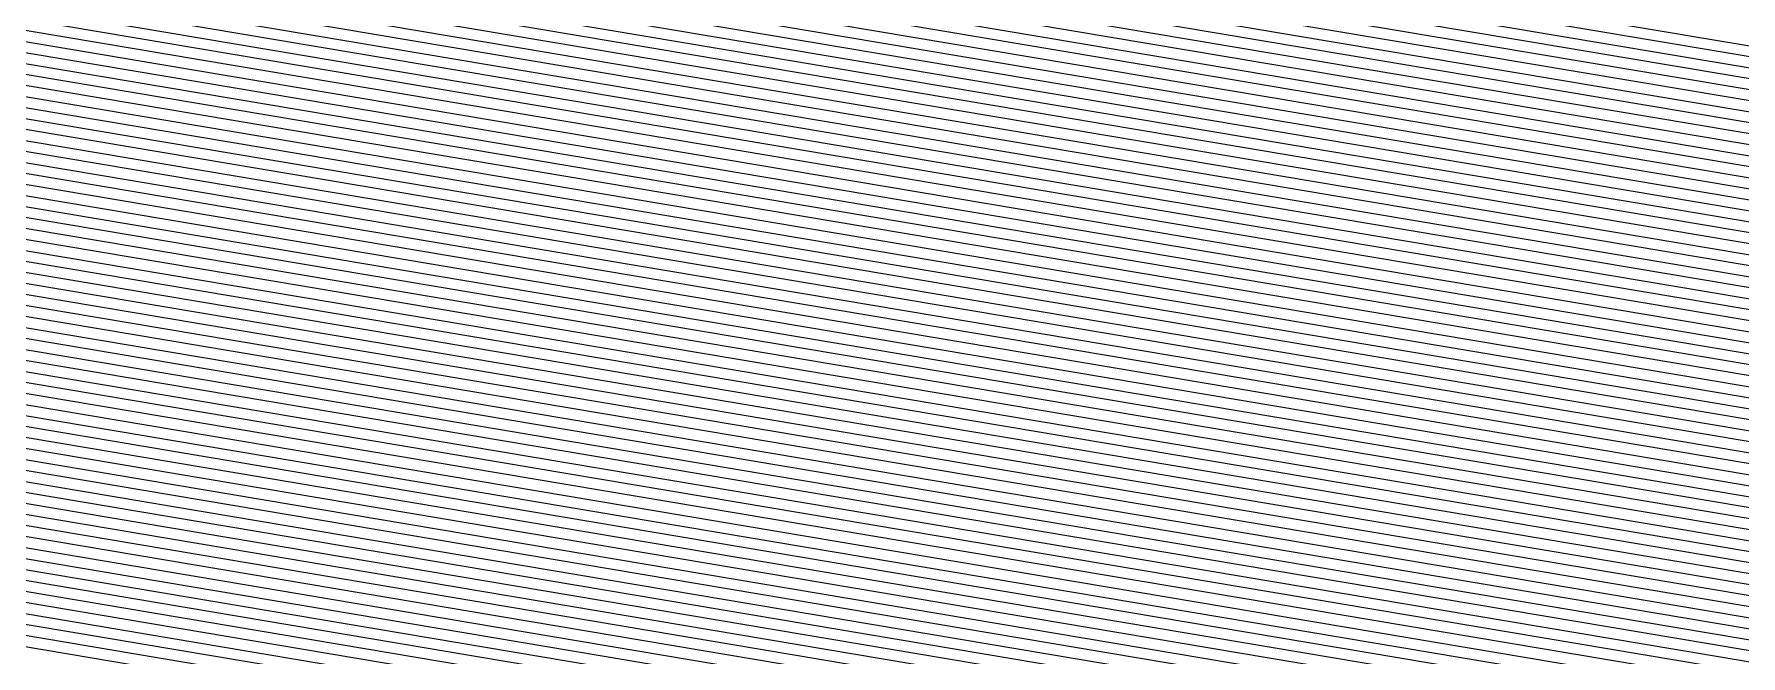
# Model space of a CAD drawing. Extents: x 7084 to 11035, y 13750 to 16729.
# Drawn here: x 9026.22 to 9062.77, y 14683.73 to 14697.03 of the extents above; entities that cross this region are included whole.
import ezdxf

# ---------------------------------------------------------------- set-up
doc = ezdxf.new("R2010")
doc.units = 0
doc.layers.add('Default', color=7, linetype='Continuous')

msp = doc.modelspace()

# ---------------------------------------------------------------- linework, layer by layer
at = {"layer": 'Default'}
for points in [[(8633.441, 15329.387), (8573.702, 15205.643), (8572.718, 15200.391), (8572.061, 15198.422), (8569.928, 15193.99), (8561.394, 15087.314), (8559.588, 15083.211), (8574.523, 14942.399), (8574.523, 14938.624), (8585.191, 14885.286), (8587.16, 14879.378), (8638.364, 14710.83), (8642.139, 14705.414), (8774.417, 14705.414), (8782.295, 14700.162), (8944.443, 14695.895), (8951.992, 14696.388), (9167.478, 14660.118)], [(8637.577, 15326.958), (8579.676, 15207.021), (8578.298, 15199.669), (8577.379, 15196.912), (8574.392, 15190.708), (8566.12, 15087.314), (8563.593, 15081.57), (8578.068, 14945.09), (8578.068, 14939.806), (8588.407, 14888.109), (8591.164, 14879.838), (8640.793, 14716.475), (8646.078, 14708.893), (8774.286, 14708.893), (8785.315, 14701.541), (8942.473, 14697.405), (8953.043, 14698.094), (9161.898, 14662.94)], [(8644.297, 15323.011), (8589.384, 15209.261), (8587.365, 15198.495), (8586.019, 15194.458), (8581.646, 15185.374), (8573.801, 15087.314), (8570.1, 15078.903), (8583.828, 14949.464), (8583.828, 14941.726), (8593.634, 14892.696), (8597.672, 14880.584), (8644.74, 14725.65), (8652.479, 14714.547), (8774.073, 14714.547), (8790.222, 14703.781), (8939.273, 14699.859), (8954.749, 14700.868), (9152.83, 14667.528)], [(8646.365, 15321.796), (8592.371, 15209.951), (8590.155, 15198.134), (8588.678, 15193.703), (8583.878, 15183.733), (8576.164, 15087.314), (8572.102, 15078.083), (8585.601, 14950.81), (8585.601, 14942.317), (8595.243, 14894.108), (8599.674, 14880.814), (8645.955, 14728.472), (8654.448, 14716.287), (8774.007, 14716.287), (8791.732, 14704.47), (8938.288, 14700.614), (8955.275, 14701.721), (9150.04, 14668.939)], [(9198.389, 14676.111), (9181.863, 14683.069), (9164.901, 14683.504), (9144.46, 14671.762), (8956.325, 14703.428), (8936.319, 14702.123), (8794.752, 14705.849), (8773.876, 14719.766), (8658.387, 14719.766), (8648.384, 14734.118), (8603.678, 14881.274), (8598.459, 14896.93), (8589.146, 14943.498), (8589.146, 14953.501), (8576.107, 15076.442), (8580.891, 15087.314), (8588.342, 15180.451), (8593.995, 15192.193), (8595.735, 15197.412), (8598.345, 15211.329), (8650.501, 15319.368)], [(9199.029, 14676.981), (9181.879, 14684.202), (9164.278, 14684.653), (9143.065, 14672.467), (8956.587, 14703.855), (8935.827, 14702.501), (8795.507, 14706.193), (8773.843, 14720.636), (8659.371, 14720.636), (8648.991, 14735.529), (8604.679, 14881.388), (8599.264, 14897.636), (8590.032, 14943.794), (8590.032, 14954.174), (8577.108, 15076.031), (8582.072, 15087.314), (8589.458, 15179.63), (8595.325, 15191.816), (8597.13, 15197.232), (8599.838, 15211.674), (8651.535, 15318.76)], [(8657.222, 15315.421), (8608.052, 15213.57), (8604.803, 15196.239), (8602.636, 15189.74), (8595.596, 15175.117), (8588.571, 15087.314), (8582.614, 15073.775), (8594.906, 14957.875), (8594.906, 14945.419), (8603.687, 14901.517), (8610.186, 14882.02), (8652.331, 14743.292), (8664.787, 14725.42), (8773.663, 14725.42), (8799.659, 14708.089), (8933.119, 14704.577), (8958.032, 14706.202), (9135.393, 14676.349)], [(8658.772, 15314.51), (8610.292, 15214.086), (8606.895, 15195.968), (8604.63, 15189.174), (8597.27, 15173.886), (8590.344, 15087.314), (8584.116, 15073.159), (8596.236, 14958.884), (8596.236, 14945.862), (8604.893, 14902.576), (8611.687, 14882.193), (8653.242, 14745.409), (8666.264, 14726.725), (8773.613, 14726.725), (8800.791, 14708.606), (8932.38, 14705.143), (8958.426, 14706.842), (9133.3, 14677.407), (9159.912, 14692.695), (9181.994, 14692.129), (9203.51, 14683.069)], [(8661.357, 15312.992), (8614.026, 15214.948), (8610.383, 15195.517), (8607.954, 15188.23), (8600.06, 15171.835), (8593.298, 15087.314), (8586.618, 15072.133), (8598.451, 14960.567), (8598.451, 14946.6), (8606.903, 14904.34), (8614.19, 14882.48), (8654.76, 14748.938), (8668.726, 14728.899), (8773.531, 14728.899), (8802.678, 14709.468), (8931.149, 14706.087), (8959.082, 14707.909), (9129.813, 14679.172), (9158.353, 14695.567), (9182.035, 14694.96), (9205.11, 14685.244), (9219.683, 14684.637)], [(9463.922, 14692.998), (9430.689, 14684.358), (9223.302, 14687.624), (9207.35, 14688.288), (9182.092, 14698.923), (9156.17, 14699.588), (9124.931, 14681.642), (8960.001, 14709.402), (8929.426, 14707.408), (8805.321, 14710.674), (8773.416, 14731.943), (8672.173, 14731.943), (8656.885, 14753.878), (8617.694, 14882.882), (8609.718, 14906.81), (8601.553, 14947.634), (8601.553, 14962.922), (8590.122, 15070.697), (8597.434, 15087.314), (8603.966, 15168.963), (8612.606, 15186.909), (8615.265, 15194.885), (8619.253, 15216.154), (8664.976, 15310.866)], [(8668.595, 15308.741), (8624.48, 15217.361), (8620.147, 15194.253), (8617.259, 15185.588), (8607.872, 15166.09), (8601.569, 15087.314), (8593.626, 15069.261), (8604.655, 14965.277), (8604.655, 14948.668), (8612.532, 14909.28), (8621.198, 14883.284), (8659.01, 14758.818), (8675.619, 14734.988), (8773.301, 14734.988), (8807.963, 14711.88), (8927.703, 14708.729), (8960.92, 14710.895), (9120.048, 14684.112)], [(8669.112, 15308.437), (8625.227, 15217.533), (8620.845, 15194.163), (8617.924, 15185.399), (8608.43, 15165.68), (8602.16, 15087.314), (8594.127, 15069.056), (8605.098, 14965.613), (8605.098, 14948.816), (8612.935, 14909.633), (8621.698, 14883.341), (8659.314, 14759.523), (8676.111, 14735.423), (8773.285, 14735.423), (8808.34, 14712.052), (8927.457, 14708.918), (8961.051, 14711.109), (9119.351, 14684.464)], [(8670.146, 15307.83), (8626.72, 15217.878), (8622.24, 15193.982), (8619.253, 15185.021), (8609.546, 15164.86), (8603.342, 15087.314), (8595.128, 15068.646), (8605.984, 14966.286), (8605.984, 14949.111), (8613.739, 14910.339), (8622.7, 14883.456), (8659.921, 14760.935), (8677.096, 14736.293), (8773.252, 14736.293), (8809.095, 14712.397), (8926.964, 14709.295), (8961.314, 14711.536), (9117.956, 14685.17)], [(9676.938, 14735.529), (9478.151, 14668.57), (9470.356, 14662.21), (9460.099, 14659.543), (9194.352, 14663.728), (9189.429, 14663.933), (9181.633, 14667.216), (9173.632, 14667.421), (9163.99, 14661.882), (8952.649, 14697.454), (8943.212, 14696.839), (8784.182, 14701.024), (8774.335, 14707.588), (8644.601, 14707.588), (8639.883, 14714.358), (8589.663, 14879.665), (8587.201, 14887.05), (8576.739, 14939.363), (8576.739, 14944.081), (8562.091, 15082.186), (8564.348, 15087.314), (8572.718, 15191.939), (8575.385, 15197.478)], [(9672.86, 14739.321), (9479.53, 14674.199), (9469.552, 14666.059), (9456.422, 14662.645), (9197.971, 14666.715), (9191.669, 14666.978), (9181.69, 14671.179), (9171.449, 14671.442), (9159.108, 14664.352), (8953.568, 14698.948), (8941.489, 14698.16), (8786.825, 14702.23), (8774.221, 14710.633), (8648.047, 14710.633), (8642.008, 14719.298), (8593.167, 14880.067), (8590.016, 14889.52), (8579.84, 14940.397), (8579.84, 14946.436), (8565.595, 15080.75), (8568.483, 15087.314), (8576.624, 15189.067), (8580.037, 15196.157)], [(8583.361, 15195.213), (8579.414, 15187.015), (8571.438, 15087.314), (8568.098, 15079.724), (8582.056, 14948.118), (8582.056, 14941.135), (8592.026, 14891.285), (8595.669, 14880.355), (8643.526, 14722.827), (8650.509, 14712.807), (8774.138, 14712.807), (8788.712, 14703.092), (8940.258, 14699.104), (8954.224, 14700.015), (9155.62, 14666.116), (9169.89, 14674.314), (9181.731, 14674.01), (9193.269, 14669.152), (9200.556, 14668.849), (9453.796, 14664.861), (9468.977, 14668.808), (9480.515, 14678.22), (9669.947, 14742.028)], [(9642.564, 14767.483), (9489.771, 14716.016), (9463.578, 14694.648), (9429.113, 14685.687), (9224.853, 14688.904), (9208.31, 14689.593), (9182.117, 14700.622), (9155.235, 14701.311), (9122.838, 14682.7), (8960.395, 14710.042), (8928.688, 14707.974), (8806.453, 14711.191), (8773.367, 14733.248), (8673.65, 14733.248), (8657.796, 14755.995), (8619.196, 14883.054), (8610.924, 14907.869), (8602.882, 14948.077), (8602.882, 14963.931), (8591.624, 15070.082), (8599.206, 15087.314), (8605.64, 15167.732), (8614.6, 15186.342)], [(8615.265, 15186.154), (8606.198, 15167.321), (8599.797, 15087.314), (8592.125, 15069.877), (8603.325, 14964.267), (8603.325, 14948.225), (8611.326, 14908.222), (8619.696, 14883.112), (8658.1, 14756.7), (8674.142, 14733.683), (8773.351, 14733.683), (8806.831, 14711.363), (8928.441, 14708.163), (8960.526, 14710.255), (9122.141, 14683.053), (9154.923, 14701.885), (9182.125, 14701.188), (9208.63, 14690.028), (9225.37, 14689.33), (9428.588, 14686.13), (9463.463, 14695.198), (9489.968, 14716.82), (9641.981, 14768.025)], [(9672.277, 14739.862), (9479.727, 14675.003), (9469.437, 14666.608), (9455.897, 14663.088), (9198.488, 14667.142), (9191.989, 14667.413), (9181.699, 14671.745), (9171.138, 14672.016), (9158.41, 14664.705), (8953.699, 14699.161), (8941.243, 14698.349), (8787.202, 14702.402), (8774.204, 14711.068), (8648.54, 14711.068), (8642.311, 14720.004), (8593.667, 14880.125), (8590.418, 14889.873), (8580.283, 14940.544), (8580.283, 14946.773), (8566.096, 15080.544), (8569.074, 15087.314)], [(9671.695, 14740.404), (9479.924, 14675.807), (9469.322, 14667.158), (9455.372, 14663.531), (9199.005, 14667.569), (9192.309, 14667.848), (9181.707, 14672.312), (9170.826, 14672.591), (9157.713, 14665.058), (8953.83, 14699.374), (8940.996, 14698.537), (8787.58, 14702.575), (8774.188, 14711.503), (8649.032, 14711.503), (8642.615, 14720.71), (8594.168, 14880.182), (8590.82, 14890.226), (8580.727, 14940.692), (8580.727, 14947.109), (8566.596, 15080.339), (8569.665, 15087.314)], [(9668.782, 14743.112), (9480.909, 14679.828), (9468.747, 14669.907), (9452.746, 14665.747), (9201.59, 14669.702), (9193.909, 14670.022), (9181.748, 14675.143), (9169.267, 14675.463), (9154.225, 14666.822), (8954.487, 14700.441), (8939.765, 14699.481), (8789.467, 14703.436), (8774.106, 14713.677), (8651.494, 14713.677), (8644.133, 14724.238), (8596.671, 14880.469), (8592.83, 14891.99), (8582.942, 14941.431), (8582.942, 14948.791), (8569.099, 15079.314)], [(9647.225, 14763.15), (9488.195, 14709.582), (9464.497, 14690.25), (9433.315, 14682.142), (9220.717, 14685.49), (9205.75, 14686.114), (9182.051, 14696.092), (9157.729, 14696.716), (9128.418, 14679.877), (8959.345, 14708.335), (8930.657, 14706.464), (8803.433, 14709.812), (8773.498, 14729.769), (8669.711, 14729.769), (8655.367, 14750.349), (8615.191, 14882.595), (8607.707, 14905.046), (8599.337, 14946.896), (8599.337, 14961.24), (8587.62, 15071.723)], [(9633.242, 14776.148), (9492.922, 14728.883), (9461.74, 14703.445), (9420.71, 14692.777), (9233.125, 14695.731), (9213.431, 14696.552), (9182.248, 14709.681), (9150.246, 14710.502), (9111.678, 14688.346), (8962.496, 14713.456), (8924.749, 14710.994), (8812.493, 14713.948), (8773.105, 14740.207), (8681.527, 14740.207), (8662.654, 14767.286), (8627.205, 14883.973), (8617.357, 14913.514), (8609.972, 14950.441), (8609.972, 14969.314)], [(8598.894, 14946.748), (8607.305, 14904.693), (8614.691, 14882.537), (8655.063, 14749.643), (8669.218, 14729.334), (8773.515, 14729.334), (8803.056, 14709.64), (8930.903, 14706.276), (8959.213, 14708.122), (9129.115, 14679.524), (9158.041, 14696.141), (9182.043, 14695.526), (9205.43, 14685.679), (9220.2, 14685.063), (9433.84, 14681.699), (9464.612, 14689.7), (9487.998, 14708.778), (9647.807, 14762.609)], [(9678.686, 14733.905), (9477.561, 14666.157), (9470.7, 14660.561), (9461.674, 14658.214), (9192.801, 14662.448), (9188.468, 14662.629), (9181.608, 14665.517), (9174.568, 14665.698), (9166.083, 14660.823), (8952.255, 14696.814), (8943.95, 14696.273), (8783.05, 14700.507), (8774.385, 14706.284), (8643.124, 14706.284), (8638.972, 14712.241), (8588.161, 14879.493), (8585.995, 14885.992), (8575.409, 14938.92), (8575.409, 14943.072)], [(9664.703, 14746.903), (9482.287, 14685.457), (9467.943, 14673.756), (9449.07, 14668.849), (9205.208, 14672.689), (9196.149, 14673.066), (9181.805, 14679.106), (9167.084, 14679.483), (9149.343, 14669.292), (8955.406, 14701.935), (8938.042, 14700.802), (8792.109, 14704.643), (8773.991, 14716.722), (8654.94, 14716.722), (8646.258, 14729.178), (8600.174, 14880.871), (8595.645, 14894.46), (8586.044, 14942.465)], [(9679.269, 14733.363), (9477.364, 14665.353), (9470.815, 14660.011), (9462.199, 14657.771), (9192.284, 14662.021), (9188.148, 14662.194), (9181.6, 14664.951), (9174.88, 14665.123), (9166.78, 14660.47), (8952.123, 14696.601), (8944.197, 14696.084), (8782.673, 14700.334), (8774.401, 14705.849), (8642.631, 14705.849), (8638.668, 14711.535), (8587.66, 14879.435), (8585.593, 14885.639), (8574.966, 14938.772)], [(8773.088, 14740.642), (8812.87, 14714.12), (8924.503, 14711.183), (8962.627, 14713.669), (9110.981, 14688.699), (9149.934, 14711.076), (9182.257, 14710.247), (9213.751, 14696.987), (9233.642, 14696.158), (9420.185, 14693.22), (9461.625, 14703.994), (9493.119, 14729.687), (9632.659, 14776.69)], [(8773.121, 14739.772), (8812.115, 14713.776), (8924.995, 14710.805), (8962.364, 14713.242), (9112.376, 14687.993), (9150.557, 14709.927), (9182.24, 14709.115), (9213.111, 14696.117), (9232.608, 14695.304), (9421.236, 14692.334), (9461.855, 14702.895), (9492.725, 14728.078), (9633.825, 14775.607)], [(9634.407, 14775.065), (9492.528, 14727.274), (9461.969, 14702.345), (9421.761, 14691.891), (9232.091, 14694.878), (9212.791, 14695.682), (9182.232, 14708.549), (9150.869, 14709.353), (9113.073, 14687.64), (8962.233, 14713.029), (8925.241, 14710.616), (8811.738, 14713.603), (8773.137, 14739.337)], [(9634.99, 14774.524), (9492.331, 14726.47), (9462.084, 14701.795), (9422.286, 14691.448), (9231.574, 14694.451), (9212.471, 14695.247), (9182.224, 14707.982), (9151.181, 14708.778), (9113.771, 14687.287), (8962.102, 14712.816), (8925.487, 14710.428), (8811.36, 14713.431), (8773.154, 14738.902)], [(9635.572, 14773.982), (9492.134, 14725.666), (9462.199, 14701.245), (9422.811, 14691.004), (9231.057, 14694.024), (9212.151, 14694.812), (9182.216, 14707.416), (9151.493, 14708.204), (9114.468, 14686.934), (8961.97, 14712.602), (8925.733, 14710.239), (8810.983, 14713.259), (8773.17, 14738.467)], [(8679.065, 14738.032), (8773.187, 14738.032), (8810.605, 14713.086), (8925.98, 14710.05), (8961.839, 14712.389), (9115.166, 14686.582), (9151.805, 14707.63), (9182.207, 14706.85), (9211.83, 14694.377), (9230.54, 14693.598), (9423.336, 14690.561), (9462.314, 14700.696), (9491.937, 14724.862), (9636.155, 14773.44)], [(9636.738, 14772.899), (9491.74, 14724.058), (9462.429, 14700.146), (9423.861, 14690.118), (9230.023, 14693.171), (9211.51, 14693.942), (9182.199, 14706.284), (9152.116, 14707.055), (9115.863, 14686.229), (8961.708, 14712.176), (8926.226, 14709.862), (8810.228, 14712.914), (8773.203, 14737.597)], [(9637.32, 14772.357), (9491.543, 14723.253), (9462.544, 14699.596), (9424.387, 14689.675), (9229.506, 14692.744), (9211.19, 14693.507), (9182.191, 14705.718), (9152.428, 14706.481), (9116.561, 14685.876), (8961.577, 14711.962), (8926.472, 14709.673), (8809.85, 14712.742), (8773.219, 14737.162)], [(9637.903, 14771.816), (9491.346, 14722.449), (9462.659, 14699.046), (9424.912, 14689.232), (9228.989, 14692.317), (9210.87, 14693.072), (9182.183, 14705.151), (9152.74, 14705.906), (9117.258, 14685.523), (8961.445, 14711.749), (8926.718, 14709.484), (8809.473, 14712.569), (8773.236, 14736.727)], [(9639.068, 14770.733), (9490.953, 14720.841), (9462.889, 14697.947), (9425.962, 14688.346), (9227.955, 14691.464), (9210.23, 14692.203), (9182.166, 14704.019), (9153.364, 14704.757), (9118.653, 14684.817), (8961.183, 14711.322), (8927.21, 14709.107), (8808.718, 14712.225), (8773.269, 14735.858)], [(8960.789, 14710.682), (9120.746, 14683.759), (9154.299, 14703.034), (9182.142, 14702.32), (9209.27, 14690.898), (9226.404, 14690.184), (9427.538, 14687.016), (9463.233, 14696.297), (9490.362, 14718.428), (9640.816, 14769.108)], [(8773.334, 14734.118), (8807.208, 14711.535), (8928.195, 14708.352), (8960.658, 14710.469), (9121.443, 14683.406), (9154.611, 14702.46), (9182.133, 14701.754), (9208.95, 14690.463), (9225.887, 14689.757), (9428.063, 14686.573), (9463.348, 14695.747), (9490.165, 14717.624), (9641.399, 14768.566)], [(9643.146, 14766.941), (9489.574, 14715.212), (9463.693, 14694.098), (9429.638, 14685.244), (9224.336, 14688.477), (9207.99, 14689.158), (9182.109, 14700.056), (9155.547, 14700.737), (9123.536, 14682.347), (8960.264, 14709.829), (8928.934, 14707.785), (8806.076, 14711.018), (8773.384, 14732.813)], [(9643.729, 14766.4), (9489.377, 14714.408), (9463.808, 14693.548), (9430.164, 14684.801), (9223.819, 14688.05), (9207.67, 14688.723), (9182.101, 14699.489), (9155.858, 14700.162), (9124.233, 14681.994), (8960.132, 14709.615), (8929.18, 14707.597), (8805.698, 14710.846), (8773.4, 14732.378)], [(8773.433, 14731.509), (8804.943, 14710.502), (8929.672, 14707.219), (8959.87, 14709.189), (9125.628, 14681.289), (9156.482, 14699.013), (9182.084, 14698.357), (9207.03, 14687.853), (9222.785, 14687.197), (9431.214, 14683.915), (9464.037, 14692.449), (9488.983, 14712.799), (9644.894, 14765.317)], [(9645.477, 14764.775), (9488.786, 14711.995), (9464.152, 14691.899), (9431.739, 14683.471), (9222.268, 14686.77), (9206.71, 14687.418), (9182.076, 14697.791), (9156.794, 14698.439), (9126.325, 14680.936), (8959.738, 14708.975), (8929.918, 14707.031), (8804.566, 14710.329), (8773.449, 14731.074)], [(8959.607, 14708.762), (9127.023, 14680.583), (9157.106, 14697.865), (9182.068, 14697.225), (9206.39, 14686.984), (9221.751, 14686.344), (9432.264, 14683.028), (9464.267, 14691.349), (9488.589, 14711.191), (9646.06, 14764.234)], [(9646.642, 14763.692), (9488.392, 14710.387), (9464.382, 14690.799), (9432.789, 14682.585), (9221.234, 14685.917), (9206.07, 14686.549), (9182.06, 14696.658), (9157.417, 14697.29), (9127.72, 14680.23), (8959.476, 14708.549), (8930.411, 14706.653), (8803.811, 14709.985), (8773.482, 14730.204)], [(8773.548, 14728.464), (8802.301, 14709.295), (8931.395, 14705.898), (8958.951, 14707.695), (9130.51, 14678.819), (9158.665, 14694.993), (9182.027, 14694.393), (9204.79, 14684.809), (9219.167, 14684.21), (9434.89, 14680.813), (9464.842, 14688.6), (9487.605, 14707.17), (9648.973, 14761.526)], [(9649.555, 14760.984), (9487.408, 14706.366), (9464.956, 14688.05), (9435.415, 14680.37), (9218.65, 14683.783), (9204.47, 14684.374), (9182.019, 14693.827), (9158.977, 14694.418), (9131.208, 14678.466), (8958.819, 14707.482), (8931.642, 14705.709), (8801.923, 14709.123), (8773.564, 14728.029)], [(9650.138, 14760.442), (9487.211, 14705.562), (9465.071, 14687.501), (9435.941, 14679.927), (9218.133, 14683.357), (9204.15, 14683.939), (9182.01, 14693.261), (9159.288, 14693.844), (9131.905, 14678.113), (8958.688, 14707.269), (8931.888, 14705.521), (8801.546, 14708.951), (8773.58, 14727.594)], [(8773.597, 14727.159), (8801.169, 14708.778), (8932.134, 14705.332), (8958.557, 14707.055), (9132.603, 14677.76), (9159.6, 14693.269), (9182.002, 14692.695), (9203.83, 14683.504), (9217.616, 14682.93), (9436.466, 14679.483), (9465.186, 14686.951), (9487.014, 14704.757), (9650.72, 14759.901)], [(8773.63, 14726.29), (8800.414, 14708.434), (8932.626, 14704.954), (8958.294, 14706.628), (9133.998, 14677.055), (9160.224, 14692.12), (9181.986, 14691.562), (9203.19, 14682.634), (9216.582, 14682.076), (9437.516, 14678.597), (9465.416, 14685.851), (9486.62, 14703.149), (9651.886, 14758.818)], [(9652.468, 14758.276), (9486.423, 14702.345), (9465.531, 14685.301), (9438.041, 14678.154), (9216.065, 14681.65), (9202.87, 14682.2), (9181.978, 14690.996), (9160.536, 14691.546), (9134.695, 14676.702), (8958.163, 14706.415), (8932.873, 14704.766), (8800.036, 14708.261), (8773.646, 14725.855)], [(9653.634, 14757.193), (9486.029, 14700.737), (9465.761, 14684.202), (9439.092, 14677.268), (9215.031, 14680.796), (9202.23, 14681.33), (9181.961, 14689.864), (9161.159, 14690.397), (9136.09, 14675.996), (8957.9, 14705.988), (8933.365, 14704.388), (8799.281, 14707.917), (8773.679, 14724.985)], [(8773.695, 14724.55), (8798.904, 14707.744), (8933.611, 14704.199), (8957.769, 14705.775), (9136.788, 14675.643), (9161.471, 14689.823), (9181.953, 14689.298), (9201.91, 14680.895), (9214.514, 14680.37), (9439.617, 14676.825), (9465.875, 14683.652), (9485.832, 14699.932), (9654.216, 14756.651)], [(9654.799, 14756.11), (9485.635, 14699.128), (9465.99, 14683.102), (9440.142, 14676.382), (9213.997, 14679.943), (9201.59, 14680.46), (9181.945, 14688.731), (9161.783, 14689.248), (9137.485, 14675.29), (8957.638, 14705.562), (8933.857, 14704.011), (8798.526, 14707.572), (8773.712, 14724.115)], [(9655.381, 14755.568), (9485.438, 14698.324), (9466.105, 14682.552), (9440.667, 14675.938), (9213.48, 14679.516), (9201.27, 14680.025), (9181.937, 14688.165), (9162.095, 14688.674), (9138.183, 14674.937), (8957.507, 14705.348), (8934.103, 14703.822), (8798.149, 14707.4), (8773.728, 14723.68)], [(8773.745, 14723.245), (8797.771, 14707.227), (8934.35, 14703.633), (8957.375, 14705.135), (9138.88, 14674.585), (9162.407, 14688.1), (9181.928, 14687.599), (9200.95, 14679.59), (9212.963, 14679.09), (9441.192, 14675.495), (9466.22, 14682.003), (9485.241, 14697.52), (9655.964, 14755.027)], [(8934.596, 14703.445), (8957.244, 14704.922), (9139.578, 14674.232), (9162.718, 14687.525), (9181.92, 14687.033), (9200.629, 14679.155), (9212.446, 14678.663), (9441.717, 14675.052), (9466.335, 14681.453), (9485.044, 14696.716), (9656.547, 14754.485)], [(9657.129, 14753.943), (9484.847, 14695.912), (9466.45, 14680.903), (9442.243, 14674.609), (9211.929, 14678.236), (9200.309, 14678.72), (9181.912, 14686.467), (9163.03, 14686.951), (9140.275, 14673.879), (8957.113, 14704.708), (8934.842, 14703.256), (8797.016, 14706.883), (8773.777, 14722.375)], [(9657.712, 14753.402), (9484.65, 14695.107), (9466.565, 14680.353), (9442.768, 14674.166), (9211.412, 14677.809), (9199.989, 14678.285), (9181.904, 14685.9), (9163.342, 14686.376), (9140.973, 14673.526), (8956.981, 14704.495), (8935.088, 14703.067), (8796.639, 14706.71), (8773.794, 14721.941)], [(9658.294, 14752.86), (9484.454, 14694.303), (9466.68, 14679.803), (9443.293, 14673.723), (9210.895, 14677.383), (9199.669, 14677.85), (9181.896, 14685.334), (9163.654, 14685.802), (9141.67, 14673.173), (8956.85, 14704.282), (8935.334, 14702.878), (8796.261, 14706.538), (8773.81, 14721.506)], [(8773.827, 14721.071), (8795.884, 14706.366), (8935.58, 14702.69), (8956.719, 14704.068), (9142.368, 14672.82), (9163.966, 14685.228), (9181.887, 14684.768), (9199.349, 14677.416), (9210.378, 14676.956), (9443.818, 14673.28), (9466.794, 14679.254), (9484.257, 14693.499), (9658.877, 14752.319)], [(9660.042, 14751.235), (9483.863, 14691.891), (9467.024, 14678.154), (9444.868, 14672.394), (9209.344, 14676.103), (9198.709, 14676.546), (9181.871, 14683.636), (9164.589, 14684.079), (9143.763, 14672.115), (8956.456, 14703.642), (8936.073, 14702.312), (8795.129, 14706.021), (8773.859, 14720.201)], [(9661.208, 14750.152), (9483.469, 14690.282), (9467.254, 14677.054), (9445.919, 14671.507), (9208.31, 14675.249), (9198.069, 14675.676), (9181.854, 14682.503), (9165.213, 14682.93), (9145.158, 14671.409), (8956.194, 14703.215), (8936.565, 14701.935), (8794.374, 14705.676), (8773.892, 14719.331)], [(9661.79, 14749.611), (9483.272, 14689.478), (9467.369, 14676.505), (9446.444, 14671.064), (9207.793, 14674.823), (9197.749, 14675.241), (9181.846, 14681.937), (9165.525, 14682.355), (9145.855, 14671.056), (8956.062, 14703.001), (8936.811, 14701.746), (8793.997, 14705.504), (8773.909, 14718.896)], [(9662.373, 14749.069), (9483.075, 14688.674), (9467.484, 14675.955), (9446.969, 14670.621), (9207.276, 14674.396), (9197.429, 14674.806), (9181.838, 14681.371), (9165.837, 14681.781), (9146.553, 14670.703), (8955.931, 14702.788), (8937.058, 14701.557), (8793.619, 14705.332), (8773.925, 14718.461)], [(8955.8, 14702.575), (9147.25, 14670.35), (9166.148, 14681.207), (9181.83, 14680.805), (9197.109, 14674.371), (9206.759, 14673.969), (9447.494, 14670.178), (9467.599, 14675.405), (9482.878, 14687.87), (9662.955, 14748.528)], [(9663.538, 14747.986), (9482.681, 14687.066), (9467.714, 14674.855), (9448.02, 14669.735), (9206.242, 14673.542), (9196.789, 14673.936), (9181.822, 14680.238), (9166.46, 14680.632), (9147.948, 14669.997), (8955.668, 14702.361), (8937.55, 14701.18), (8792.864, 14704.987), (8773.958, 14717.591)], [(8773.974, 14717.156), (8792.487, 14704.815), (8937.796, 14700.991), (8955.537, 14702.148), (9148.645, 14669.645), (9166.772, 14680.058), (9181.813, 14679.672), (9196.469, 14673.501), (9205.725, 14673.116), (9448.545, 14669.292), (9467.828, 14674.306), (9482.484, 14686.261), (9664.121, 14747.444)], [(9665.868, 14745.82), (9481.893, 14683.849), (9468.173, 14672.656), (9450.12, 14667.962), (9204.174, 14671.836), (9195.509, 14672.197), (9181.789, 14677.974), (9167.708, 14678.335), (9150.738, 14668.586), (8955.143, 14701.508), (8938.535, 14700.425), (8791.354, 14704.298)], [(9666.451, 14745.278), (9481.696, 14683.045), (9468.288, 14672.106), (9450.645, 14667.519), (9203.657, 14671.409), (9195.189, 14671.762), (9181.781, 14677.407), (9168.019, 14677.76), (9151.435, 14668.233), (8955.012, 14701.295), (8938.781, 14700.236), (8790.977, 14704.126)], [(8954.881, 14701.081), (9152.133, 14667.88), (9168.331, 14677.186), (9181.772, 14676.841), (9194.869, 14671.327), (9203.14, 14670.982), (9451.171, 14667.076), (9468.403, 14671.557), (9481.499, 14682.241), (9667.034, 14744.736)], [(9668.199, 14743.653), (9481.106, 14680.632), (9468.633, 14670.457), (9452.221, 14666.19), (9202.107, 14670.129), (9194.229, 14670.457), (9181.756, 14675.709), (9168.955, 14676.037), (9153.528, 14667.175), (8954.618, 14700.655), (8939.519, 14699.67), (8789.844, 14703.609)], [(9669.364, 14742.57), (9480.712, 14679.024), (9468.862, 14669.357), (9453.271, 14665.304), (9201.073, 14669.275), (9193.589, 14669.587), (9181.74, 14674.576), (9169.579, 14674.888), (9154.923, 14666.469), (8954.355, 14700.228), (8940.012, 14699.292), (8789.09, 14703.264), (8774.122, 14713.242), (8651.001, 14713.242)], [(9670.529, 14741.487), (9480.318, 14677.416), (9469.092, 14668.258), (9454.322, 14664.417), (9200.039, 14668.422), (9192.949, 14668.717), (9181.723, 14673.444), (9170.202, 14673.739), (9156.318, 14665.763), (8954.093, 14699.801), (8940.504, 14698.915), (8788.335, 14702.919)], [(8787.957, 14702.747), (8940.75, 14698.726), (8953.962, 14699.588), (9157.015, 14665.41), (9170.514, 14673.165), (9181.715, 14672.878), (9192.629, 14668.282), (9199.522, 14667.995), (9454.847, 14663.974), (9469.207, 14667.708), (9480.121, 14676.611), (9671.112, 14740.945)], [(9673.442, 14738.779), (9479.333, 14673.395), (9469.667, 14665.509), (9456.947, 14662.202), (9197.454, 14666.288), (9191.349, 14666.543), (9181.682, 14670.613), (9171.761, 14670.867), (9159.805, 14663.999), (8953.436, 14698.734), (8941.735, 14697.971), (8786.447, 14702.058)], [(9674.025, 14738.237), (9479.136, 14672.591), (9469.781, 14664.959), (9457.473, 14661.759), (9196.937, 14665.862), (9191.029, 14666.108), (9181.674, 14670.047), (9172.073, 14670.293), (9160.503, 14663.646), (8953.305, 14698.521), (8941.981, 14697.783), (8786.07, 14701.885)], [(8785.692, 14701.713), (8942.227, 14697.594), (8953.174, 14698.308), (9161.2, 14663.293), (9172.385, 14669.718), (9181.666, 14669.481), (9190.709, 14665.673), (9196.42, 14665.435), (9457.998, 14661.316), (9469.896, 14664.409), (9478.939, 14671.786), (9674.608, 14737.696)], [(8784.937, 14701.368), (8942.72, 14697.216), (8952.911, 14697.881), (9162.595, 14662.588), (9173.009, 14668.57), (9181.649, 14668.348), (9190.069, 14664.803), (9195.386, 14664.582), (9459.048, 14660.429), (9470.126, 14663.31), (9478.545, 14670.178), (9675.773, 14736.613)], [(9676.356, 14736.071), (9478.348, 14669.374), (9470.241, 14662.76), (9459.573, 14659.986), (9194.869, 14664.155), (9189.749, 14664.368), (9181.641, 14667.782), (9173.32, 14667.995), (9163.293, 14662.235), (8952.78, 14697.668), (8942.966, 14697.028), (8784.56, 14701.196)], [(9677.521, 14734.988), (9477.954, 14667.765), (9470.471, 14661.66), (9460.624, 14659.1), (9193.835, 14663.302), (9189.108, 14663.498), (9181.625, 14666.649), (9173.944, 14666.846), (9164.688, 14661.529), (8952.517, 14697.241), (8943.458, 14696.65), (8783.805, 14700.851)], [(8783.427, 14700.679), (8943.704, 14696.461), (8952.386, 14697.028), (9165.385, 14661.176), (9174.256, 14666.272), (9181.617, 14666.083), (9188.788, 14663.064), (9193.318, 14662.875), (9461.149, 14658.657), (9470.586, 14661.111), (9477.758, 14666.961), (9678.103, 14734.446)]]:
    msp.add_lwpolyline(points, dxfattribs=at)

doc.saveas('drawing.dxf')
